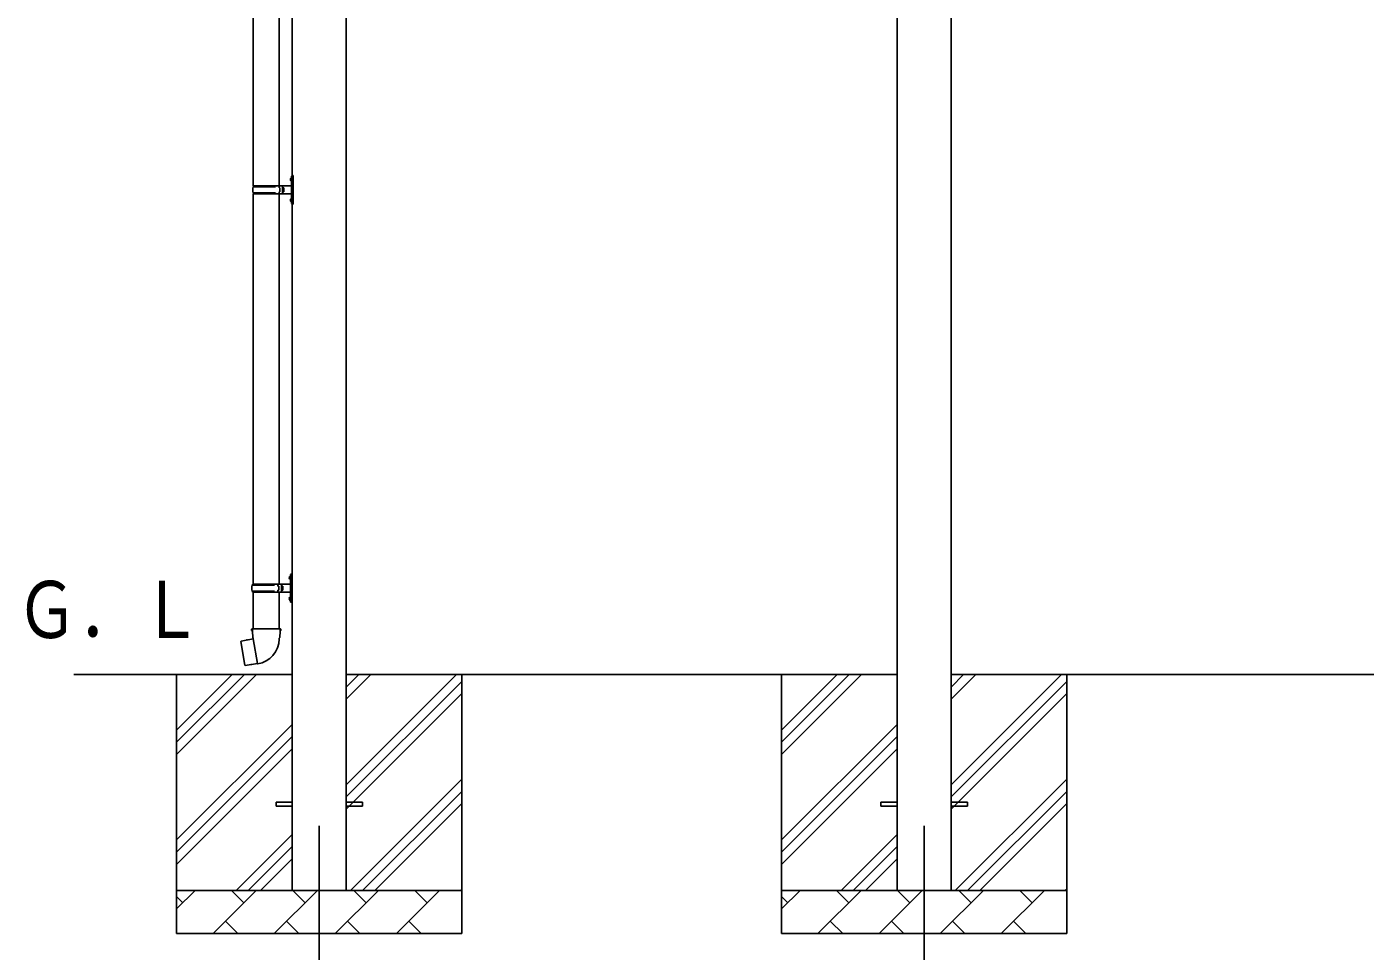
# Model space of a CAD drawing. Units: millimetres, scale not verified. Extents: x -16820 to 16820, y -11880 to 11880.
# Drawn here: x -1140 to 1958, y -8914 to -6773 of the extents above; entities that cross this region are included whole.
import ezdxf
from ezdxf.enums import TextEntityAlignment as Align

# ---------------------------------------------------------------- set-up
doc = ezdxf.new("R2010")
doc.units = ezdxf.units.MM
doc.header["$LTSCALE"] = 50
for name, color, linetype in [('0-3_YKK_12', 2, 'Continuous'), ('0-4_YKK_13', 4, 'Continuous'), ('0-5_YKK_A1', 4, 'Continuous')]:
    doc.layers.add(name, color=color, linetype=linetype)
doc.styles.add('ＭＳ ゴシック', font='')
doc.styles.get('ＭＳ ゴシック').set_extended_font_data('MS Gothic')

msp = doc.modelspace()

# ---------------------------------------------------------------- linework, layer by layer
at = {"layer": '0-3_YKK_12'}
for p, q in [((-462.92, -8623), (-462.92, -9123)), ((937.08, -8623), (937.08, -9123))]:
    msp.add_line(p, q, dxfattribs=at)
at = {"layer": '0-4_YKK_13'}
for p, q in [((-615.42, -6237), (-615.42, -7141.5)), ((-555.42, -6237), (-555.42, -7141.5)), ((-529.22, -7124.35), (-527.18, -7125.35)), ((-527.95, -7122.35), (-527.32, -7122.35)), ((-527.95, -7122.35), (-527.95, -7130.65)), ((-527.32, -7122.35), (-527.32, -7130.65)), ((-527.32, -7122.35), (-526.92, -7122.75)), ((-526.92, -7118.5), (-523.92, -7117)), ((-526.92, -7118.5), (-526.92, -7150.5)), ((-526.92, -7122.75), (-526.92, -7130.25)), ((-523.92, -7117), (-523.92, -7150.5)), ((-523.92, -7117), (-522.92, -7117)), ((-522.92, -7117), (-522.92, -7150.5)), ((-615.92, -7143.5), (-565.59, -7143.5)), ((-614.92, -7141.5), (-528.92, -7141.5)), ((-614.92, -7141.5), (-614.92, -7143.5)), ((-555.92, -7141.5), (-555.92, -7146)), ((-555.92, -7146), (-553.92, -7146)), ((-555.92, -7159.5), (-555.92, -7155)), ((-555.92, -7155), (-553.92, -7155)), ((-553.92, -7146), (-553.92, -7150.5)), ((-553.92, -7155), (-553.92, -7150.5)), ((-547.92, -7141.5), (-547.92, -7150.5)), ((-547.92, -7146), (-544.92, -7146)), ((-547.92, -7159.5), (-547.92, -7150.5)), ((-547.92, -7155), (-544.92, -7155)), ((-544.92, -7146), (-544.92, -7150.5)), ((-544.92, -7155), (-544.92, -7150.5)), ((-527.95, -7130.65), (-527.32, -7130.65)), ((-527.32, -7130.65), (-526.92, -7130.25)), ((-527.18, -7125.35), (-526.57, -7126.5)), ((-526.92, -7182.5), (-526.92, -7150.5)), ((-523.92, -7184), (-523.92, -7150.5)), ((-522.92, -7184), (-522.92, -7150.5)), ((-615.92, -7157.5), (-565.59, -7157.5)), ((-615.42, -7159.49), (-615.42, -8064)), ((-614.92, -7159.5), (-614.92, -7157.5)), ((-614.92, -7159.5), (-528.92, -7159.5)), ((-555.42, -7159.49), (-555.42, -8064)), ((-529.22, -7172.35), (-527.18, -7173.35)), ((-527.95, -7170.35), (-527.32, -7170.35)), ((-527.95, -7170.35), (-527.95, -7178.65)), ((-527.95, -7178.65), (-527.32, -7178.65)), ((-527.32, -7170.35), (-527.32, -7178.65)), ((-527.32, -7170.35), (-526.92, -7170.75)), ((-527.32, -7178.65), (-526.92, -7178.25)), ((-527.18, -7173.35), (-526.57, -7174.5)), ((-526.92, -7170.75), (-526.92, -7178.25)), ((-526.92, -7182.5), (-523.92, -7184)), ((-523.92, -7184), (-522.92, -7184)), ((-531.72, -8046.85), (-529.68, -8047.85)), ((-530.45, -8044.85), (-529.82, -8044.85)), ((-530.45, -8044.85), (-530.45, -8053.15)), ((-530.45, -8053.15), (-529.82, -8053.15)), ((-529.82, -8044.85), (-529.82, -8053.15)), ((-529.82, -8044.85), (-529.42, -8045.25)), ((-529.82, -8053.15), (-529.42, -8052.75)), ((-529.68, -8047.85), (-529.07, -8049)), ((-529.42, -8041), (-526.42, -8039.5)), ((-529.42, -8041), (-529.42, -8073)), ((-529.42, -8045.25), (-529.42, -8052.75)), ((-526.42, -8039.5), (-526.42, -8073)), ((-526.42, -8039.5), (-525.42, -8039.5)), ((-525.42, -8039.5), (-525.42, -8073)), ((-618.42, -8066), (-568.09, -8066)), ((-618.42, -8080), (-568.09, -8080)), ((-617.42, -8064), (-531.42, -8064)), ((-617.42, -8064), (-617.42, -8066)), ((-617.42, -8082), (-617.42, -8080)), ((-617.42, -8082), (-531.42, -8082)), ((-615.42, -8082), (-615.42, -8166.93)), ((-558.42, -8064), (-558.42, -8068.5)), ((-558.42, -8068.5), (-556.42, -8068.5)), ((-558.42, -8082), (-558.42, -8077.5)), ((-558.42, -8077.5), (-556.42, -8077.5)), ((-556.42, -8068.5), (-556.42, -8073)), ((-556.42, -8077.5), (-556.42, -8073)), ((-555.42, -8082), (-555.42, -8166.93)), ((-550.42, -8064), (-550.42, -8073)), ((-550.42, -8068.5), (-547.42, -8068.5)), ((-550.42, -8082), (-550.42, -8073)), ((-550.42, -8077.5), (-547.42, -8077.5)), ((-547.42, -8068.5), (-547.42, -8073)), ((-547.42, -8077.5), (-547.42, -8073)), ((-529.42, -8105), (-529.42, -8073)), ((-526.42, -8106.5), (-526.42, -8073)), ((-525.42, -8106.5), (-525.42, -8073)), ((-531.72, -8094.85), (-529.68, -8095.85)), ((-530.45, -8092.85), (-529.82, -8092.85)), ((-530.45, -8092.85), (-530.45, -8101.15)), ((-530.45, -8101.15), (-529.82, -8101.15)), ((-529.82, -8092.85), (-529.82, -8101.15)), ((-529.82, -8092.85), (-529.42, -8093.25)), ((-529.82, -8101.15), (-529.42, -8100.75)), ((-529.68, -8095.85), (-529.07, -8097)), ((-529.42, -8093.25), (-529.42, -8100.75)), ((-529.42, -8105), (-526.42, -8106.5)), ((-526.42, -8106.5), (-525.42, -8106.5)), ((-617.27, -8166.93), (-619.42, -8167.71)), ((-619.42, -8167.71), (-619.42, -8171.33)), ((-619.42, -8171.33), (-617.18, -8172.14)), ((-617.27, -8166.93), (-585.42, -8166.93)), ((-617.27, -8166.93), (-617.18, -8172.14)), ((-617.18, -8172.14), (-616.92, -8186.93)), ((-553.57, -8166.93), (-585.42, -8166.93)), ((-551.42, -8171.33), (-553.66, -8172.14)), ((-553.57, -8166.93), (-551.42, -8167.71)), ((-551.42, -8167.71), (-551.42, -8171.33)), ((-643.88, -8195.38), (-644.69, -8196.55)), ((-644.69, -8196.55), (-635.07, -8251.11)), ((-616.01, -8190.13), (-643.88, -8195.38)), ((-631.14, -8192.78), (-631.35, -8193.02)), ((-616.92, -8186.93), (-615.57, -8188.93)), ((-605.66, -8247.42), (-615.79, -8189.95)), ((-615.77, -8189.13), (-615.77, -8189.83)), ((-615.57, -8188.93), (-615.6, -8188.93)), ((-555.23, -8188.87), (-555.31, -8191.03)), ((-553.92, -8186.93), (-555.23, -8188.87)), ((-621.05, -8250.02), (-621.33, -8249.86)), ((-605.35, -8248.19), (-605.6, -8247.52)), ((-562.92, -8568.5), (-525.42, -8568.5)), ((-562.92, -8577.5), (-562.92, -8568.5)), ((-562.92, -8577.5), (-525.42, -8577.5)), ((-400.42, -8568.5), (-362.92, -8568.5)), ((-400.42, -8577.5), (-362.92, -8577.5)), ((-362.92, -8577.5), (-362.92, -8568.5)), ((837.08, -8568.5), (874.58, -8568.5)), ((837.08, -8577.5), (837.08, -8568.5)), ((837.08, -8577.5), (874.58, -8577.5)), ((999.58, -8568.5), (1037.08, -8568.5)), ((999.58, -8577.5), (1037.08, -8577.5)), ((1037.08, -8577.5), (1037.08, -8568.5))]:
    msp.add_line(p, q, dxfattribs=at)
for points in [[(-529.22, -7128.65), (-527.18, -7127.65), (-526.57, -7126.5)], [(-529.22, -7176.65), (-527.18, -7175.65), (-526.57, -7174.5)], [(-531.72, -8051.15), (-529.68, -8050.15), (-529.07, -8049)], [(-531.72, -8099.15), (-529.68, -8098.15), (-529.07, -8097)], [(-553.57, -8166.93), (-553.66, -8172.14), (-553.92, -8186.93)], [(-628.89, -8192.56), (-629.17, -8192.4), (-631.14, -8192.78)], [(-605.93, -8247.33), (-633.91, -8251.93), (-635.07, -8251.11)], [(-618.86, -8249.46), (-619.07, -8249.69), (-621.05, -8250.02)]]:
    msp.add_lwpolyline(points, dxfattribs=at)
for centre, radius, start, end in [((-523.62, -7126.5), 6, 136.21765, 223.78235), ((-567.17, -7150.5), 49.25, 171.82876, 180.00002), ((-567.17, -7150.5), 49.25, 180.00002, 188.17127), ((-565.59, -7141.5), 2, 270, 359.99998), ((-528.92, -7139.5), 2, 270, 359.99998), ((-565.59, -7159.5), 2, 0.00005, 90.00004), ((-523.62, -7174.5), 6, 136.21765, 223.78235), ((-528.92, -7161.5), 2, 0.00005, 90.00004), ((-526.12, -8049), 6, 136.21765, 223.78235), ((-569.67, -8073), 49.25, 171.82876, 180.00002), ((-569.67, -8073), 49.25, 180.00002, 188.17127), ((-568.09, -8064), 2, 270, 359.99998), ((-568.09, -8082), 2, 0.00005, 90.00004), ((-531.42, -8062), 2, 270, 359.99998), ((-531.42, -8084), 2, 0.00005, 90.00004), ((-526.12, -8097), 6, 136.21765, 223.78235), ((-616.07, -8189.83), 0.3, 280.66842, 0), ((-615.57, -8189.13), 0.2, 100, 180), ((-615.57, -8188.93), 60.3, 279.96938, 358), ((-605.88, -8247.63), 0.3, 20, 99.33158), ((-605.17, -8248.12), 0.2, 200, 279.96938)]:
    msp.add_arc(centre, radius, start, end, dxfattribs=at)
at = {"layer": '0-5_YKK_A1'}
for p, q in [((874.58, -5928.83), (874.58, -8773)), ((999.58, -8773), (999.58, -5928.83)), ((-525.42, -5975.5), (-525.42, -8773)), ((-400.42, -8773), (-400.42, -5975.5)), ((-525.42, -8273), (-1030.44, -8273)), ((-792.92, -8273), (-792.92, -8873)), ((-792.92, -8458.05), (-607.87, -8273)), ((-792.92, -8429.77), (-636.15, -8273)), ((-792.92, -8401.48), (-664.44, -8273)), ((874.58, -8273), (-400.42, -8273)), ((-400.42, -8528.1), (-145.32, -8273)), ((-400.42, -8330.11), (-343.31, -8273)), ((-400.42, -8301.82), (-371.6, -8273)), ((-400.42, -8556.38), (-132.92, -8288.88)), ((-132.92, -8273), (-132.92, -8873)), ((607.08, -8273), (607.08, -8873)), ((607.08, -8458.05), (792.13, -8273)), ((607.08, -8429.77), (763.85, -8273)), ((607.08, -8401.48), (735.56, -8273)), ((2274.58, -8273), (999.58, -8273)), ((999.58, -8528.1), (1254.68, -8273)), ((999.58, -8330.11), (1056.69, -8273)), ((999.58, -8301.82), (1028.4, -8273)), ((999.58, -8556.38), (1267.08, -8288.88)), ((1267.08, -8273), (1267.08, -8873)), ((-400.42, -8584.67), (-132.92, -8317.17)), ((999.58, -8584.67), (1267.08, -8317.17)), ((-792.92, -8656.04), (-525.42, -8388.54)), ((607.08, -8656.04), (874.58, -8388.54)), ((-792.92, -8684.32), (-525.42, -8416.82)), ((607.08, -8684.32), (874.58, -8416.82)), ((-792.92, -8712.61), (-525.42, -8445.11)), ((607.08, -8712.61), (874.58, -8445.11)), ((-390.76, -8773), (-132.92, -8515.16)), ((1009.24, -8773), (1267.08, -8515.16)), ((-362.48, -8773), (-132.92, -8543.44)), ((1037.52, -8773), (1267.08, -8543.44)), ((-334.19, -8773), (-132.92, -8571.73)), ((1065.81, -8773), (1267.08, -8571.73)), ((-655.32, -8773), (-525.42, -8643.1)), ((-627.04, -8773), (-525.42, -8671.38)), ((744.68, -8773), (874.58, -8643.1)), ((772.96, -8773), (874.58, -8671.38)), ((-598.75, -8773), (-525.42, -8699.67)), ((801.25, -8773), (874.58, -8699.67)), ((-792.92, -8773), (-132.92, -8773)), ((-792.92, -8815.89), (-750.03, -8773)), ((-778.58, -8801.55), (-792.92, -8787.21)), ((-708.61, -8873), (-608.61, -8773)), ((-637.16, -8801.55), (-665.71, -8773)), ((-567.18, -8873), (-467.18, -8773)), ((-495.74, -8801.55), (-524.29, -8773)), ((-425.76, -8873), (-325.76, -8773)), ((-354.32, -8801.55), (-382.87, -8773)), ((-284.34, -8873), (-184.34, -8773)), ((-212.9, -8801.55), (-241.45, -8773)), ((-136.21, -8773), (-132.92, -8769.72)), ((607.08, -8773), (1267.08, -8773)), ((607.08, -8815.89), (649.97, -8773)), ((621.42, -8801.55), (607.08, -8787.21)), ((691.39, -8873), (791.39, -8773)), ((762.84, -8801.55), (734.29, -8773)), ((832.82, -8873), (932.82, -8773)), ((904.26, -8801.55), (875.71, -8773)), ((974.24, -8873), (1074.24, -8773)), ((1045.68, -8801.55), (1017.13, -8773)), ((1115.66, -8873), (1215.66, -8773)), ((1187.1, -8801.55), (1158.55, -8773)), ((1263.79, -8773), (1267.08, -8769.72)), ((-680.05, -8844.45), (-651.5, -8873)), ((-538.63, -8844.45), (-510.08, -8873)), ((-397.21, -8844.45), (-368.66, -8873)), ((-255.79, -8844.45), (-227.24, -8873)), ((719.95, -8844.45), (748.5, -8873)), ((861.37, -8844.45), (889.92, -8873)), ((1002.79, -8844.45), (1031.34, -8873)), ((1144.21, -8844.45), (1172.76, -8873)), ((-132.92, -8873), (-792.92, -8873)), ((1267.08, -8873), (607.08, -8873))]:
    msp.add_line(p, q, dxfattribs=at)

# ---------------------------------------------------------------- texts
at = {"layer": '0-5_YKK_A1', "style": 'ＭＳ ゴシック', "width": 0.8}
msp.add_text('Ｇ．Ｌ', height=132, dxfattribs=at).set_placement((-1165.21, -8227.78), align=Align.BOTTOM_LEFT)

doc.saveas('drawing.dxf')
